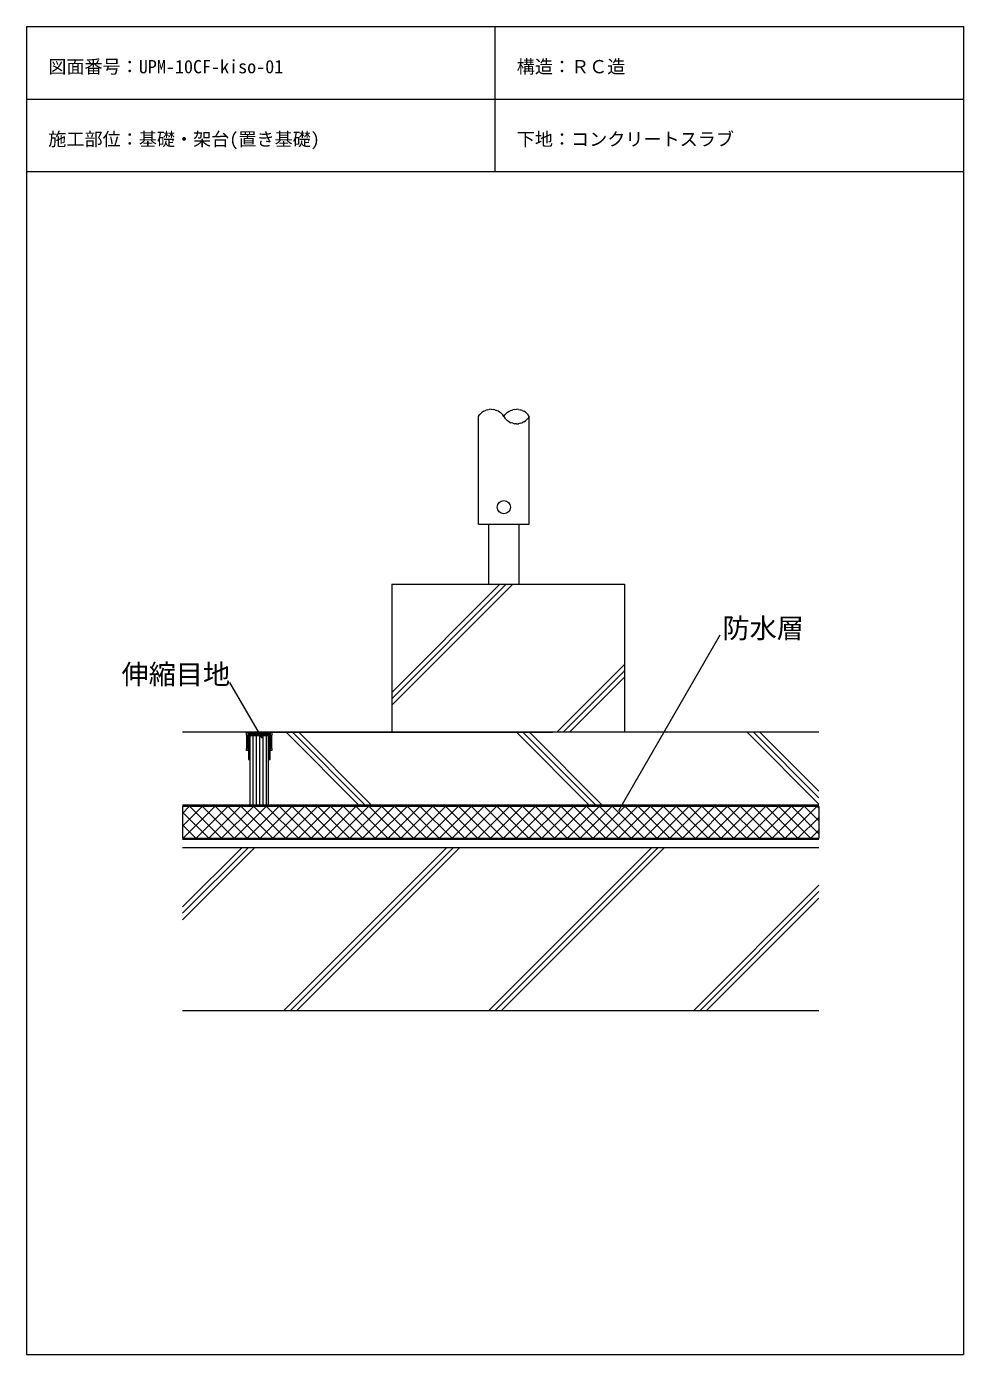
# Model space of a CAD drawing. Units: millimetres, scale not verified. Extents: x -517 to 518, y -673 to 792.
import ezdxf
from ezdxf.enums import TextEntityAlignment as Align

# ---------------------------------------------------------------- set-up
doc = ezdxf.new("R2010")
doc.units = ezdxf.units.MM
doc.header["$PDMODE"] = 32
doc.header["$PDSIZE"] = 0.8
doc.layers.add('0-0', color=6, linetype='Continuous', lineweight=13)
doc.styles.add('ＭＳ ゴシック', font='')
doc.styles.get('ＭＳ ゴシック').set_extended_font_data('MS Gothic')

msp = doc.modelspace()

# ---------------------------------------------------------------- linework, layer by layer
at = {"layer": '0-0', "color": 7}
for p, q in [((-516.864, 792.357), (-516.864, -673.469)), ((-516.864, 792.357), (517.853, 792.357)), ((0.494, 792.357), (0.494, 632.357)), ((517.853, 792.357), (517.853, -673.469)), ((-516.864, 712.357), (517.853, 712.357)), ((-516.864, 632.357), (517.853, 632.357)), ((-15.225, 365.22), (-13.633, 366.608)), ((-11.875, 367.777), (-13.633, 366.608)), ((-11.875, 367.777), (-9.979, 368.708)), ((-7.979, 369.384), (-9.979, 368.708)), ((-7.979, 369.384), (-5.907, 369.795)), ((-3.8, 369.932), (-5.907, 369.795)), ((-3.8, 369.932), (-1.693, 369.795)), ((0.378, 369.384), (-1.693, 369.795)), ((0.378, 369.384), (2.379, 368.708)), ((4.274, 367.777), (2.379, 368.708)), ((4.274, 367.777), (6.033, 366.608)), ((7.624, 365.22), (6.033, 366.608)), ((12.775, 365.22), (14.367, 366.608)), ((14.367, 366.608), (16.125, 367.777)), ((16.125, 367.777), (18.021, 368.708)), ((18.021, 368.708), (20.021, 369.384)), ((22.093, 369.795), (20.021, 369.384)), ((22.093, 369.795), (24.2, 369.932)), ((26.307, 369.795), (24.2, 369.932)), ((26.307, 369.795), (28.378, 369.384)), ((30.379, 368.708), (28.378, 369.384)), ((30.379, 368.708), (32.274, 367.777)), ((34.033, 366.608), (32.274, 367.777)), ((34.033, 366.608), (35.624, 365.22)), ((-17.8, 361.887), (-16.622, 363.636)), ((-17.8, 242.919), (-17.8, 361.887)), ((-15.225, 365.22), (-16.622, 363.636)), ((7.624, 365.22), (9.022, 363.636)), ((10.2, 361.887), (9.022, 363.636)), ((10.2, 361.887), (11.378, 363.636)), ((10.2, 361.887), (11.378, 360.138)), ((11.378, 363.636), (12.775, 365.22)), ((12.775, 358.555), (11.378, 360.138)), ((12.775, 358.555), (14.367, 357.167)), ((16.125, 355.997), (14.367, 357.167)), ((16.125, 355.997), (18.021, 355.067)), ((20.021, 354.39), (18.021, 355.067)), ((20.021, 354.39), (22.093, 353.98)), ((24.2, 353.843), (22.093, 353.98)), ((24.2, 353.843), (26.307, 353.98)), ((28.378, 354.39), (26.307, 353.98)), ((28.378, 354.39), (30.379, 355.067)), ((32.274, 355.997), (30.379, 355.067)), ((32.274, 355.997), (34.033, 357.167)), ((35.624, 358.555), (34.033, 357.167)), ((37.022, 363.636), (35.624, 365.22)), ((35.624, 358.555), (37.022, 360.138)), ((38.2, 361.887), (37.022, 363.636)), ((38.2, 361.887), (37.022, 360.138)), ((38.2, 242.919), (38.2, 361.887)), ((-17.8, 242.919), (38.2, 242.919)), ((-6.818, 242.919), (-6.818, 176.783)), ((27.217, 176.783), (27.217, 242.919)), ((-113.609, 176.779), (143.673, 176.779)), ((-113.609, 176.779), (-113.609, 13.317)), ((-113.609, 43.16), (20.011, 176.779)), ((-113.609, 50.231), (12.94, 176.779)), ((-113.609, 57.302), (5.869, 176.779)), ((143.673, 176.779), (143.673, 13.317)), ((137.433, -73), (249.309, 120.775)), ((68.681, 13.317), (143.673, 88.309)), ((75.752, 13.317), (143.673, 81.238)), ((82.824, 13.317), (143.673, 74.167)), ((-257.161, 7.694), (-292.243, 68.459)), ((358.12, 13.317), (-344.62, 13.317)), ((-245.919, 13.317), (64.09, 13.317)), ((-230.264, 13.317), (-150.264, -66.683)), ((-223.193, 13.317), (-143.193, -66.683)), ((-216.122, 13.317), (-136.122, -66.683)), ((24.295, 13.317), (104.295, -66.683)), ((31.366, 13.317), (111.366, -66.683)), ((38.437, 13.317), (118.437, -66.683)), ((278.853, 13.317), (358.12, -65.949)), ((285.924, 13.317), (358.12, -58.878)), ((292.995, 13.317), (358.12, -51.807)), ((-344.62, -66.683), (358.12, -66.683)), ((-344.62, -179.465), (-278.837, -113.683)), ((-344.62, -186.536), (-271.766, -113.683)), ((-344.62, -193.607), (-264.695, -113.683)), ((-344.62, -113.683), (358.12, -113.683)), ((-232.563, -293.683), (-52.563, -113.683)), ((-225.492, -293.683), (-45.492, -113.683)), ((-218.421, -293.683), (-38.421, -113.683)), ((-6.289, -293.683), (173.711, -113.683)), ((0.782, -293.683), (180.782, -113.683)), ((7.853, -293.683), (187.853, -113.683)), ((219.985, -293.683), (358.12, -155.548)), ((227.056, -293.683), (358.12, -162.619)), ((234.127, -293.683), (358.12, -169.69)), ((-344.62, -293.683), (358.12, -293.683)), ((-516.864, -673.469), (517.853, -673.469))]:
    msp.add_line(p, q, dxfattribs=at)
at = {"layer": '0-0', "color": 5}
for p, q in [((-273.919, 13.317), (-272.919, 13.317)), ((-273.919, 10.317), (-273.919, 13.317)), ((-273.419, 10.317), (-273.919, 10.317)), ((-273.419, -4.683), (-273.419, 10.317)), ((-272.919, 13.317), (-272.419, 12.817)), ((-272.419, 12.817), (-259.919, 12.817)), ((-272.419, 11.817), (-272.419, 9.817)), ((-247.419, 11.817), (-272.419, 11.817)), ((-272.419, 11.817), (-272.419, -6.683)), ((-247.419, 11.817), (-272.419, 11.817)), ((-272.419, 9.817), (-271.919, 9.817)), ((-271.919, 9.817), (-271.919, -16.683)), ((-270.919, 11.317), (-248.919, 11.317)), ((-270.919, 10.317), (-270.919, 11.317)), ((-268.919, 10.317), (-270.919, 10.317)), ((-270.919, 9.817), (-268.919, 9.817)), ((-270.919, -1.683), (-270.919, 9.817)), ((-269.919, 9.817), (-249.919, 9.817)), ((-269.919, -66.683), (-269.919, 9.817)), ((-268.919, 9.817), (-268.919, 10.317)), ((-266.704, -66.683), (-266.704, 9.817)), ((-262.954, -66.683), (-262.954, 9.817)), ((-259.919, 12.817), (-247.419, 12.817)), ((-259.204, -66.683), (-259.204, 9.817)), ((-255.454, -66.683), (-255.454, 9.817)), ((-251.704, -66.683), (-251.704, 9.817)), ((-250.919, 10.317), (-250.919, 9.817)), ((-248.919, 10.317), (-250.919, 10.317)), ((-250.919, 9.817), (-248.919, 9.817)), ((-249.919, 9.817), (-249.919, -66.683)), ((-248.919, 11.317), (-248.919, 10.317)), ((-248.919, 9.817), (-248.919, -1.683)), ((-247.919, 9.817), (-247.419, 9.817)), ((-247.919, -16.683), (-247.919, 9.817)), ((-247.419, 12.817), (-246.919, 13.317)), ((-247.419, 9.817), (-247.419, 11.817)), ((-247.419, -6.683), (-247.419, 11.817)), ((-246.919, 13.317), (-245.919, 13.317)), ((-246.419, 10.317), (-246.419, -4.683)), ((-245.919, 10.317), (-246.419, 10.317)), ((-245.919, 13.317), (-245.919, 10.317)), ((-273.919, -4.683), (-273.419, -4.683)), ((-273.919, -6.683), (-273.919, -4.683)), ((-272.419, -6.683), (-273.919, -6.683)), ((-270.419, -1.683), (-270.919, -1.683)), ((-270.919, -2.683), (-270.419, -1.683)), ((-270.919, -15.683), (-270.919, -2.683)), ((-249.419, -1.683), (-248.919, -2.683)), ((-248.919, -1.683), (-249.419, -1.683)), ((-248.919, -2.683), (-248.919, -15.683)), ((-245.919, -6.683), (-247.419, -6.683)), ((-246.419, -4.683), (-245.919, -4.683)), ((-245.919, -4.683), (-245.919, -6.683)), ((-271.919, -16.683), (-270.919, -16.683)), ((-270.419, -15.683), (-270.919, -15.683)), ((-270.919, -16.683), (-270.419, -15.683)), ((-249.419, -15.683), (-248.919, -16.683)), ((-248.919, -15.683), (-249.419, -15.683)), ((-248.919, -16.683), (-247.919, -16.683)), ((-344.62, -67.683), (358.12, -67.683))]:
    msp.add_line(p, q, dxfattribs=at)
at = {"layer": '0-0'}
for p, q in [((-344.62, -76.209), (-337.093, -68.683)), ((-344.62, -90.351), (-322.951, -68.683)), ((-344.62, -68.683), (-344.62, -103.683)), ((358.12, -68.683), (-344.62, -68.683)), ((-343.809, -103.683), (-308.809, -68.683)), ((-336.539, -68.683), (-301.539, -103.683)), ((-329.667, -103.683), (-294.667, -68.683)), ((-322.397, -68.683), (-287.397, -103.683)), ((-315.525, -103.683), (-280.525, -68.683)), ((-308.254, -68.683), (-273.254, -103.683)), ((-301.383, -103.683), (-266.383, -68.683)), ((-294.112, -68.683), (-259.112, -103.683)), ((-287.24, -103.683), (-252.24, -68.683)), ((-279.97, -68.683), (-244.97, -103.683)), ((-273.098, -103.683), (-238.098, -68.683)), ((-265.828, -68.683), (-230.828, -103.683)), ((-258.956, -103.683), (-223.956, -68.683)), ((-251.686, -68.683), (-216.686, -103.683)), ((-244.814, -103.683), (-209.814, -68.683)), ((-237.544, -68.683), (-202.544, -103.683)), ((-230.672, -103.683), (-195.672, -68.683)), ((-223.402, -68.683), (-188.402, -103.683)), ((-216.53, -103.683), (-181.53, -68.683)), ((-209.26, -68.683), (-174.26, -103.683)), ((-202.388, -103.683), (-167.388, -68.683)), ((-195.117, -68.683), (-160.117, -103.683)), ((-188.246, -103.683), (-153.246, -68.683)), ((-180.975, -68.683), (-145.975, -103.683)), ((-174.103, -103.683), (-139.103, -68.683)), ((-166.833, -68.683), (-131.833, -103.683)), ((-159.961, -103.683), (-124.961, -68.683)), ((-152.691, -68.683), (-117.691, -103.683)), ((-145.819, -103.683), (-110.819, -68.683)), ((-138.549, -68.683), (-103.549, -103.683)), ((-131.677, -103.683), (-96.677, -68.683)), ((-124.407, -68.683), (-89.407, -103.683)), ((-117.535, -103.683), (-82.535, -68.683)), ((-110.265, -68.683), (-75.265, -103.683)), ((-103.393, -103.683), (-68.393, -68.683)), ((-96.122, -68.683), (-61.122, -103.683)), ((-89.251, -103.683), (-54.251, -68.683)), ((-81.98, -68.683), (-46.98, -103.683)), ((-75.108, -103.683), (-40.108, -68.683)), ((-67.838, -68.683), (-32.838, -103.683)), ((-60.966, -103.683), (-25.966, -68.683)), ((-53.696, -68.683), (-18.696, -103.683)), ((-46.824, -103.683), (-11.824, -68.683)), ((-39.554, -68.683), (-4.554, -103.683)), ((-32.682, -103.683), (2.318, -68.683)), ((-25.412, -68.683), (9.588, -103.683)), ((-18.54, -103.683), (16.46, -68.683)), ((-11.27, -68.683), (23.73, -103.683)), ((-4.398, -103.683), (30.602, -68.683)), ((2.873, -68.683), (37.873, -103.683)), ((9.744, -103.683), (44.744, -68.683)), ((17.015, -68.683), (52.015, -103.683)), ((23.887, -103.683), (58.887, -68.683)), ((31.157, -68.683), (66.157, -103.683)), ((38.029, -103.683), (73.029, -68.683)), ((45.299, -68.683), (80.299, -103.683)), ((52.171, -103.683), (87.171, -68.683)), ((59.441, -68.683), (94.441, -103.683)), ((66.313, -103.683), (101.313, -68.683)), ((73.583, -68.683), (108.583, -103.683)), ((80.455, -103.683), (115.455, -68.683)), ((87.725, -68.683), (122.725, -103.683)), ((94.597, -103.683), (129.597, -68.683)), ((101.867, -68.683), (136.867, -103.683)), ((108.739, -103.683), (143.739, -68.683)), ((116.01, -68.683), (151.01, -103.683)), ((122.881, -103.683), (157.881, -68.683)), ((130.152, -68.683), (165.152, -103.683)), ((137.024, -103.683), (172.024, -68.683)), ((144.294, -68.683), (179.294, -103.683)), ((151.166, -103.683), (186.166, -68.683)), ((158.436, -68.683), (193.436, -103.683)), ((165.308, -103.683), (200.308, -68.683)), ((172.578, -68.683), (207.578, -103.683)), ((179.45, -103.683), (214.45, -68.683)), ((186.72, -68.683), (221.72, -103.683)), ((193.592, -103.683), (228.592, -68.683)), ((200.862, -68.683), (235.862, -103.683)), ((207.734, -103.683), (242.734, -68.683)), ((215.005, -68.683), (250.005, -103.683)), ((221.798, -103.761), (256.876, -68.683)), ((229.147, -68.683), (264.147, -103.683)), ((236.019, -103.683), (271.019, -68.683)), ((243.289, -68.683), (278.289, -103.683)), ((250.161, -103.683), (285.161, -68.683)), ((257.431, -68.683), (292.431, -103.683)), ((264.303, -103.683), (299.303, -68.683)), ((271.573, -68.683), (306.573, -103.683)), ((278.445, -103.683), (313.445, -68.683)), ((285.715, -68.683), (320.715, -103.683)), ((292.587, -103.683), (327.587, -68.683)), ((299.857, -68.683), (334.857, -103.683)), ((306.729, -103.683), (341.729, -68.683)), ((313.999, -68.683), (348.999, -103.683)), ((320.871, -103.683), (355.871, -68.683)), ((328.142, -68.683), (358.12, -98.661)), ((342.284, -68.683), (358.12, -84.519)), ((356.426, -68.683), (358.12, -70.377)), ((358.12, -68.683), (358.12, -103.683)), ((-344.62, -74.743), (-315.681, -103.683)), ((335.014, -103.683), (358.12, -80.576)), ((-344.62, -88.886), (-329.823, -103.683)), ((349.156, -103.683), (358.12, -94.718)), ((-344.62, -103.028), (-343.965, -103.683)), ((-344.62, -103.683), (358.12, -103.683))]:
    msp.add_line(p, q, dxfattribs=at)
at = {"layer": '0-0', "color": 4}
msp.add_line((-344.62, -104.683), (358.12, -104.683), dxfattribs=at)
at = {"layer": '0-0', "color": 7}
msp.add_circle((10.2, 261.783), 7.306, dxfattribs=at)
msp.add_point((-257.161, 7.694), dxfattribs=at)

# ---------------------------------------------------------------- texts
at = {"layer": '0-0', "color": 7, "style": 'ＭＳ ゴシック'}
for s, height, p in [('図面番号：UPM-10CF-kiso-01', 14.66, (-492.864, 736.357)), ('構造：ＲＣ造', 14.66, (24.494, 736.357)), ('施工部位：基礎・架台(置き基礎)', 14.66, (-492.864, 656.357)), ('下地：コンクリートスラブ', 14.66, (24.494, 656.357)), ('防水層', 21.99, (251.648, 110.642)), ('伸縮目地', 21.99, (-411.978, 59.665))]:
    msp.add_text(s, height=height, dxfattribs=at).set_placement(p, align=Align.BOTTOM_LEFT)

doc.saveas('drawing.dxf')
